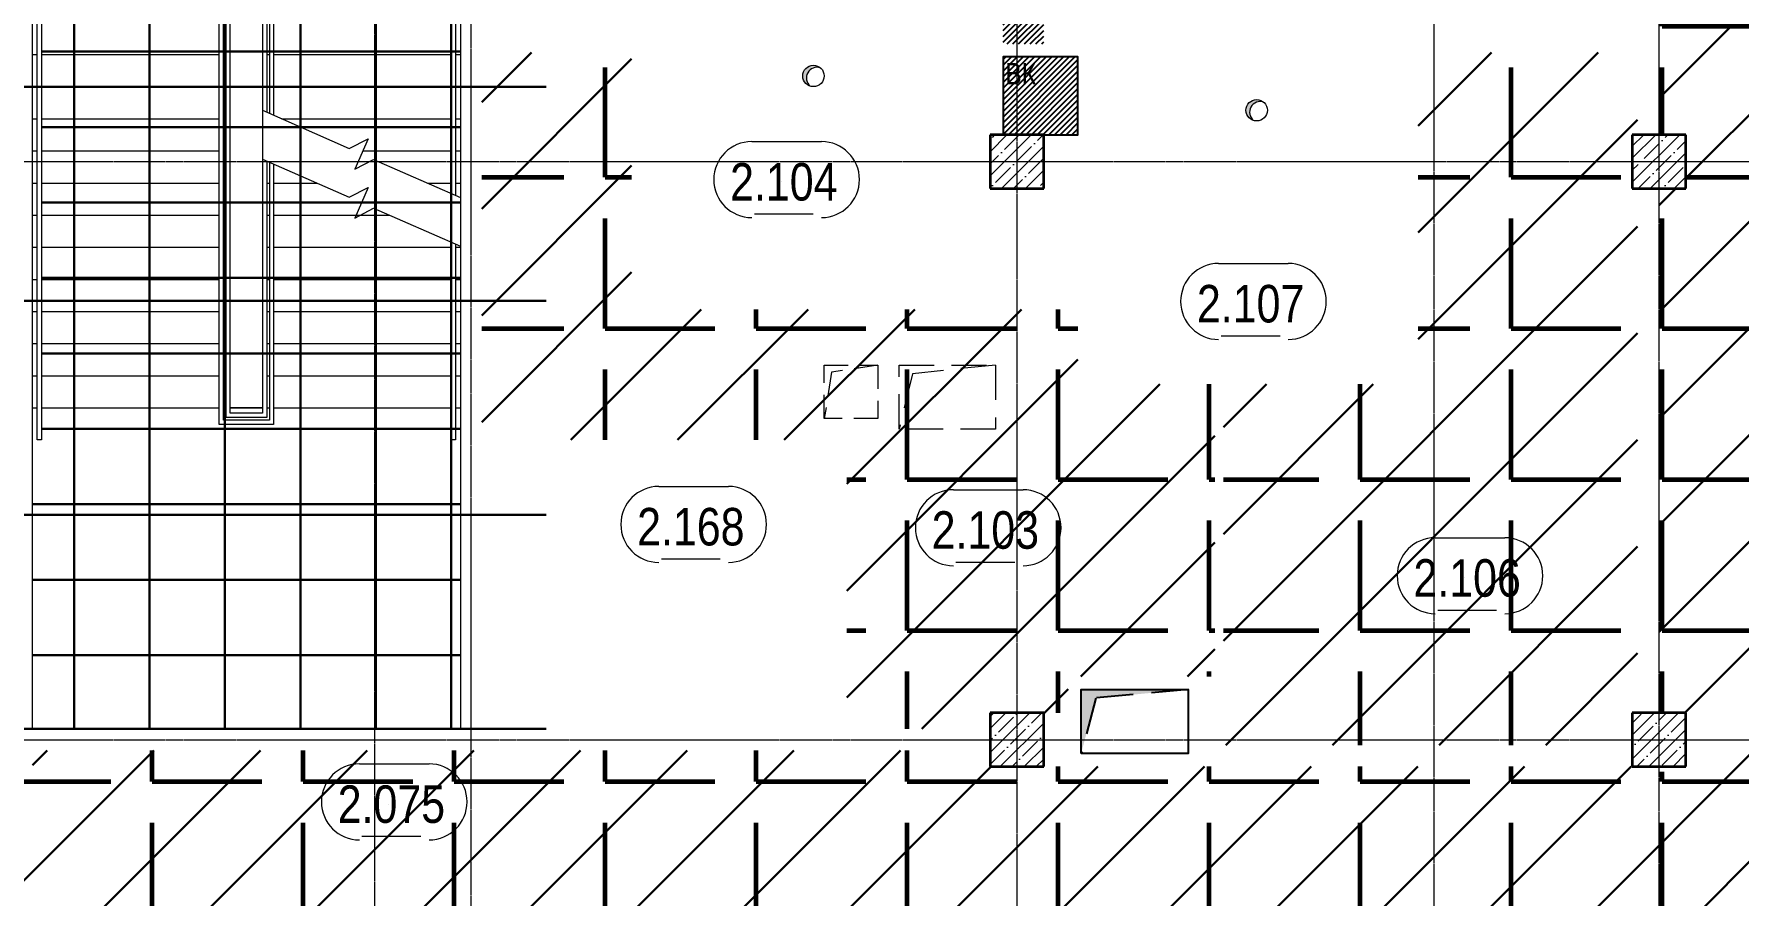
# Model space of a CAD drawing. Header units: millimetres. Extents: x -65509 to 912790, y 446 to 713294.
# Drawn here: x 24296 to 40226, y 254318 to 262368 of the extents above; entities that cross this region are included whole.
import ezdxf
from ezdxf.enums import TextEntityAlignment as Align

# ---------------------------------------------------------------- set-up
doc = ezdxf.new("R2010")
doc.units = ezdxf.units.MM
for name, pattern in [('CENTER2', [28.575, 19.05, -3.175, 3.175, -3.175]), ('HIDDEN', [9.525, 6.35, -3.175]), ('HIDDEN2', [4.7625, 3.175, -1.5875])]:
    doc.linetypes.add(name, pattern=pattern)
doc.layers.add('7.2) ГИдрообзЭОМ СС', color=6, linetype='Continuous')
for name, color, linetype, lineweight in [('8.1) Нал. пол 8 вып.', 190, 'Continuous', 30), ('9.1) Линолеум 9  9.2 Инв', 3, 'Continuous', 60), ('9.1) Рулон', 30, 'Continuous', 30), ('9.2) Юра итоговая пол плитка', 3, 'Continuous', 30), ('АР_Area', 250, 'Continuous', 5), ('АР_Колонны', 250, 'Continuous', 30), ('АР_Стены ЖБ', 250, 'Continuous', 35), ('АР_Ф_ЛК', 250, 'Continuous', 5), ('АР_Штриховка', 250, 'Continuous', 0), ('ВК_Шахты', 250, 'Continuous', 9), ('ОВ_Шахты', 250, 'Continuous', 5), ('ОВ_Шахты_блок 4.1', 250, 'Continuous', 25), ('потолок _тип 1.1', 250, 'Continuous', 25), ('РД_Оси_100', 250, 'Continuous', 0)]:
    doc.layers.add(name, color=color, linetype=linetype, lineweight=lineweight)
doc.layers.add('АР_Делит', color=250, linetype='Continuous', lineweight=0, plot=False)
doc.styles.add('style1', font='ARIALN.TTF')
pattern_1 = [(45, (-74007.1, 311187.15), (-112.2532, 112.2532), []), (45, (-73894.85, 311187.15), (-112.2532, 112.2532), [198.4375, -39.6875, 0, -39.6875])]
pattern_2 = [(0, (0, 0), (0, 1410.97), [1026.16, -384.81]), (90, (0, 0), (-1410.97, 9e-14), [1026.16, -384.81])]

# ---------------------------------------------------------------- blocks, each defined once
blk = doc.blocks.new('ЛК_4000х9400')
for points in [[(6500, 3915), (2300, 3915), (2300, 3955), (6800, 3955), (6800, 3915), (6500, 3915)], [(4129, 45), (2300, 45), (2300, 85), (4146, 85)], [(4601, 85), (6800, 85), (6800, 45), (4583, 45)]]:
    blk.add_lwpolyline(points)
at = {"layer": 'АР_Делит'}
blk.add_lwpolyline([(-400, 4000), (9000, 4000), (9000, 0), (-400, 0)], close=True, dxfattribs=at)
at = {"layer": 'АР_Ф_ЛК'}
for p, q in [((2600, 4000), (2600, 3955)), ((2900, 4000), (2900, 3955)), ((3200, 4000), (3200, 3955)), ((3500, 4000), (3500, 3955)), ((3800, 4000), (3800, 3955)), ((4100, 4000), (4100, 3955)), ((4400, 4000), (4400, 3955)), ((4700, 4000), (4700, 3955)), ((5000, 4000), (5000, 3955)), ((5300, 4000), (5300, 3955)), ((5600, 4000), (5600, 3955)), ((5900, 4000), (5900, 3955)), ((6200, 4000), (6200, 3955)), ((6500, 4000), (6500, 3955)), ((2600, 3915), (2600, 2255)), ((2900, 3915), (2900, 2255)), ((3200, 3915), (3200, 2255)), ((3500, 3915), (3500, 2255)), ((3800, 3915), (3800, 2255)), ((4100, 3915), (4100, 2255)), ((4400, 3915), (4400, 2255)), ((4700, 3915), (4700, 2255)), ((5000, 3915), (5000, 2255)), ((5300, 3915), (5300, 2255)), ((5600, 3915), (5600, 2255)), ((5900, 3915), (5900, 2255)), ((6200, 3915), (6200, 2255)), ((6500, 3915), (6500, 2255)), ((2600, 2215), (2600, 2190)), ((2600, 2150), (2600, 1850)), ((2900, 2215), (2900, 2190)), ((3200, 2215), (3200, 2190)), ((3500, 2215), (3500, 2190)), ((3800, 2215), (3800, 2190)), ((4100, 2215), (4100, 2190)), ((4400, 2215), (4400, 2190)), ((4700, 2215), (4700, 2190)), ((5000, 2215), (5000, 2190)), ((5300, 2215), (5300, 2190)), ((5600, 2215), (5600, 2190)), ((5900, 2215), (5900, 2190)), ((6200, 2215), (6200, 2190)), ((6500, 2215), (6500, 2190)), ((6500, 2150), (6500, 1850)), ((2600, 1810), (2600, 1785)), ((2900, 1810), (2900, 1785)), ((3200, 1810), (3200, 1785)), ((3500, 1810), (3500, 1785)), ((3800, 1810), (3800, 1785)), ((4100, 1810), (4100, 1785)), ((4400, 1810), (4400, 1785)), ((4700, 1810), (4700, 1785)), ((5600, 1810), (5600, 1785)), ((5900, 1810), (5900, 1785)), ((6200, 1810), (6200, 1785)), ((6500, 1810), (6500, 1785)), ((2600, 1745), (2600, 85)), ((2900, 1745), (2900, 85)), ((3200, 1745), (3200, 85)), ((3500, 1745), (3500, 85)), ((3800, 1745), (3800, 85)), ((4100, 1745), (4100, 85)), ((4400, 1745), (4400, 661)), ((4700, 1745), (4700, 1341)), ((5300, 1671), (5300, 85)), ((5600, 1745), (5600, 85)), ((5900, 1745), (5900, 85)), ((6200, 1745), (6200, 85)), ((6500, 1745), (6500, 85)), ((5000, 912), (5000, 85)), ((4700, 309), (4700, 85)), ((2600, 45), (2600, 0)), ((2900, 45), (2900, 0)), ((3200, 45), (3200, 0)), ((3500, 45), (3500, 0)), ((3800, 45), (3800, 0)), ((4100, 45), (4100, 0)), ((4700, 45), (4700, 0)), ((5000, 45), (5000, 0)), ((5300, 45), (5300, 0)), ((5600, 45), (5600, 0)), ((5900, 45), (5900, 0)), ((6200, 45), (6200, 0)), ((6500, 45), (6500, 0))]:
    blk.add_line(p, q, dxfattribs=at)
for points in [[(6500, 3085, 0, 150, 0), (6034, 3085, 0, 0, 0), (2600, 3085, 0, 0, 0)], [(2600, 915, 0, 150, 0), (3066, 915, 0, 0, 0), (4400, 915, 0, 0, 0)], [(5122, 915, 0, 150, 0), (5588, 915, 0, 0, 0), (6500, 915, 0, 0, 0)]]:
    blk.add_lwpolyline(points, format="xyseb", dxfattribs=at)
for points in [[(4878, 1745), (2445, 1745), (2445, 2255), (6655, 2255), (6655, 1745), (5333, 1745)], [(4896, 1785), (2485, 1785), (2485, 2215), (6615, 2215), (6615, 1785), (5350, 1785)], [(4907, 1810), (2510, 1810), (2510, 2190), (6590, 2190), (6590, 1810), (5361, 1810)]]:
    blk.add_lwpolyline(points, dxfattribs=at)
for points in [[(2550, 2150), (6550, 2150), (6550, 1850), (2550, 1850)], [(2600, 2150), (6500, 2150), (6500, 1850), (2600, 1850)]]:
    blk.add_lwpolyline(points, close=True, dxfattribs=at)
at = {"layer": 'АР_Ф_ЛК', "lineweight": 0}
for points in [[(4924, 1850), (4567, 1039), (4659, 862), (4373, 988), (4466, 811), (4109, 0)], [(5379, 1850), (5022, 1039), (5114, 862), (4828, 988), (4921, 811), (4564, 0)]]:
    blk.add_lwpolyline(points, dxfattribs=at)
blk = doc.blocks.new('otv')
at = {"linetype": 'Continuous'}
blk.add_lwpolyline([(0, -1), (0, 0), (1, 0), (1, -1)], close=True, dxfattribs=at)
blk.add_solid([(0, -1), (0, 0), (0.135, -0.137), (1, 0)], dxfattribs=at)
blk = doc.blocks.new('otv пунктир')
at = {"linetype": 'HIDDEN', "ltscale": 0.07}
blk.add_lwpolyline([(0, 0), (0, 1), (1, 1), (1, 0)], close=True, dxfattribs=at)
blk.add_lwpolyline([(0, 1), (0.135, 0.137), (1, 0)], dxfattribs=at)
blk = doc.blocks.new('отв диаметр 200')
at = {"layer": 'потолок _тип 1.1', "lineweight": 50}
h = blk.add_hatch(color=256, dxfattribs=at)
h.dxf.hatch_style = 1
h.paths.add_polyline_path([(46605, 91477, 0.325574), (46674, 91382, -0.823355), (46769, 91554, 0.63706)])
at = {"layer": 'ВК_Шахты'}
blk.add_circle((46705, 91477), 100, dxfattribs=at)
blk.add_arc((46739, 91458), 100, 72.1356, 230.0016, dxfattribs=at)
blk = doc.blocks.new('оси_рен')
at = {"layer": 'РД_Оси_100', "color": 251, "linetype": 'CENTER2', "true_color": 0x636466}
for p, q in [((1233152.916, 190733.254), (1233152.916, 223383.079)), ((1223252.916, 135558.25), (1223252.916, 223268.25)), ((1235252.916, 190733.254), (1235252.916, 223213.25)), ((1189697.958, 218713.25), (1241712.916, 218713.25)), ((1189697.958, 213313.25), (1241712.916, 213313.25))]:
    blk.add_line(p, q, dxfattribs=at)
for points in [[(1224152.916, 135913.25), (1224152.916, 223268.25)], [(1229252.916, 223268.25), (1229252.916, 190733.254)]]:
    blk.add_lwpolyline(points, dxfattribs=at)
blk = doc.blocks.new('MOK-МаркаПом_овал_ареал')
for p, q in [((-2.99, 3.76), (3.52, 3.76)), ((-2.75, -3), (2.75, -3))]:
    blk.add_line(p, q)
for centre, radius, start, end in [((-2.99, 0.21), 3.55, 90, 270), ((3.52, 0.21), 3.55, 270, 90), ((-7.41, 0), 7.16, 0, 0.001)]:
    blk.add_arc(centre, radius, start, end)
at = {"color": 0, "style": 'style1'}
blk.add_attdef('АР-ПОМЕЩЕНИЕ:НОМЕР', text='', height=3, dxfattribs=at).set_placement((0.26, 0), align=Align.MIDDLE)
blk = doc.blocks.new('*U185')
at = {"color": 30, "lineweight": 30, "true_color": 0xf26722}
blk.add_lwpolyline([(-11500, 0), (11500, 0)], dxfattribs=at)
blk = doc.blocks.new('*U186')
at = {"layer": '9.1) Рулон', "color": 0, "linetype": 'ByBlock', "lineweight": -2, "transparency": 16777216}
for p in [(0, 6000), (0, 4000), (0, 2000), (0, 0)]:
    blk.add_blockref('*U185', p, dxfattribs=at)

msp = doc.modelspace()

# ---------------------------------------------------------------- hatches: boundary and pattern name
at = {"layer": '7.2) ГИдрообзЭОМ СС'}
h = msp.add_hatch(dxfattribs=at)
h.set_pattern_fill('ANSI31', color=256, scale=12)
h.paths.add_polyline_path([(34050, 262156.988), (33350, 262156.988), (33350, 261426.988), (34050, 261426.988)])
h.paths.add_polyline_path([(33730, 264976.988), (33350, 264976.988), (33350, 262276.988), (33730, 262276.988)])
at = {"layer": '8.1) Нал. пол 8 вып.'}
h = msp.add_hatch(dxfattribs=at)
h.set_pattern_fill('ANSI31', color=256, scale=222)
h.paths.add_polyline_path([(24080, 255426.988), (23780, 255426.988), (23780, 255676.987), (23280, 255676.987), (19780, 255676.988), (19780, 252276.988), (24080, 252276.988)])
h.paths.add_polyline_path([(45370, 255476.987), (24280, 255476.987), (24280, 255426.988), (24080, 255426.988), (24080, 253476.988), (45370, 253476.988), (45370, 253776.988)])
h.paths.add_polyline_path([(33230, 255676.988), (24280, 255676.988), (24280, 255476.987), (33230, 255476.987), (33230, 255526.988)])
h.paths.add_polyline_path([(39480, 255526.988), (33230, 255526.988), (33230, 255476.987), (39480, 255476.987)])
h.paths.add_polyline_path([(41600, 264976.988), (39730, 264976.988), (39480, 264976.988), (39480, 264826.988), (39480, 261426.988), (39730, 261426.988), (39730, 260926.988), (39480, 260926.988), (39480, 256026.988), (39730, 256026.988), (39730, 255526.988), (39730, 255476.987), (41600, 255476.987)])
h = msp.add_hatch(dxfattribs=at)
h.set_pattern_fill('ANSI31', color=256, scale=222)
h.paths.add_polyline_path([(29880, 262196.988), (29780, 262196.988), (28680, 262196.988), (28480, 262196.988), (28480, 258576.988), (31890.13, 258576.988), (31890.13, 255876.988), (32130, 255876.988), (33230, 255876.988), (33230, 256026.988), (33730, 256026.988), (33960.001, 256026.988), (33960.001, 256366.901), (35330.024, 256366.901), (35330.024, 259096.988), (34170, 259096.988), (34050, 259096.988), (34050, 259176.988), (34050, 259796.988), (33839.742, 259796.988), (29880, 259796.988), (29880, 260126.988), (29880, 261226.988)])
h = msp.add_hatch(dxfattribs=at)
h.set_pattern_fill('ANSI31', color=256, scale=222)
h.paths.add_polyline_path([(39280, 260926.988), (39230, 260926.988), (39230, 261426.988), (39280, 261426.988), (39280, 262196.988), (38980, 262196.988), (37880, 262196.988), (37230, 262196.988), (37230, 261906.988), (37230, 260876.988), (37230, 259776.988), (37230, 259096.988), (35410.024, 259096.988), (35410.024, 255726.988), (37230, 255726.988), (38330, 255726.988), (38949.983, 255726.988), (38949.983, 256026.037), (39230, 256026.987), (39230, 256026.988), (39230.028, 256026.988), (39280, 256027.157)])
h = msp.add_hatch(dxfattribs=at)
h.set_pattern_fill('ANSI31', color=256, scale=222)
h.paths.add_polyline_path([(19580, 253676.988), (19580, 255276.988), (19580, 255676.988), (18430, 255676.988), (18430, 255426.988), (17930, 255426.988), (17930, 255676.987), (12730, 255676.988), (12730, 255426.988), (12230, 255426.988), (12230, 255676.988), (9830, 255676.988), (8230, 255676.988), (6430, 255676.988), (6430, 255426.988), (5930, 255426.988), (5930, 255676.987), (4180, 255676.988), (4179.997, 255676.988), (4179.997, 255676.988), (1830, 255676.988), (1830, 255376.988), (-20, 255376.988), (-20, 255176.988), (-20, 253976.988), (-20, 253626.988), (280, 253626.988), (280, 253476.988), (430, 253476.988), (1029.999, 253476.988), (2629.999, 253476.988), (2629.999, 253476.988), (5980, 253476.988), (5980, 253576.988), (6380, 253576.988), (6380, 253476.988), (12280, 253476.988), (12280, 253576.988), (12680, 253576.988), (12680, 253476.988), (13380, 253476.988), (14980.374, 253476.988), (14979.659, 243156.987), (13500, 243156.987), (13500, 242016.987), (12580, 242016.987), (12580, 241276.987), (12680, 241276.987), (12680, 240876.987), (12580, 240876.987), (12580, 239676.987), (12580, 238076.987), (12580, 236751.995), (13600, 236751.995), (13600, 236361.995), (13600, 236311.995), (13600, 235611.995), (13600, 235361.995), (13600, 234661.995), (13600, 234411.995), (13600, 233711.995), (13600, 233651.995), (13800, 233651.995), (13800, 233702.097), (13814.438, 233702.097, -0.011995052), (13815.943, 233750.047), (13816.039, 233750.047), (13817.262, 233767.191), (13817.438, 233767.793), (13817.89, 233768.33), (13838.35, 233778.996), (13839.639, 233777.604), (13856.298, 233782.877), (13862.537, 233784.845), (13868.142, 233786.604), (13873.17, 233788.17), (13879.338, 233790.068), (13911.365, 233799.743), (13953.688, 233801.001), (13953.688, 233774.772), (14594.404, 233774.772), (14594.404, 233796.102), (14609.404, 233796.102), (14609.404, 233800.555), (14620.061, 233800.239), (14631.235, 233800.239), (14655.234, 233794.228), (14702.69, 233779.626), (14702.632, 233779.444), (14730.804, 233770.499, -0.01477085), (14733.54, 233711.492), (14735.778, 233702.008), (14750, 233702.008), (14750, 233651.994), (16450, 233651.993), (16450, 233702.009), (16466.346, 233702.009, -0.011603179), (16467.762, 233748.394), (16467.854, 233748.723), (16468.507, 233757.884), (16467.961, 233749.058), (16486.321, 233771.415), (16495.301, 233766.711), (16510.258, 233771.643), (16516.63, 233773.929), (16557.83, 233789.199), (16589.597, 233789.948), (16589.597, 233800.227), (16589.454, 233800.227, -0.456730197), (16590.597, 233799.238), (16591.046, 233796.101), (16605.597, 233796.101), (17038.903, 233775.484), (17038.903, 233796.101), (17053.903, 233796.101), (17053.903, 233800.554), (17064.56, 233800.237), (17075.734, 233800.237), (17099.733, 233794.227), (17147.189, 233779.624), (17147.131, 233779.443), (17175.303, 233770.497, -0.014770851), (17178.039, 233711.49), (17180.277, 233702.009), (17200, 233702.009), (17200, 233651.993), (17980, 233651.992), (17980, 233851.992), (18380, 233851.992), (18380, 233651.995), (19880, 233651.994), (20975, 233651.991), (23375, 233651.991), (23880, 233651.991), (23880, 233851.989), (23880.003, 233926.946), (23880, 233951.946), (24279.989, 233951.989), (24279.991, 233939.489), (24279.992, 233926.989), (24280, 233851.989), (24280, 233651.991), (26680, 233651.991), (27280, 233651.991), (27280, 233951.988), (27380, 233951.988), (27380, 234246.987), (27380, 236046.987), (27380, 236356.988), (25060, 236356.988), (25060, 238276.988), (25060, 241696.988), (25060, 242296.977), (24950, 242296.977), (24000, 242296.977), (19600, 242296.977), (19600, 243546.977), (19600, 244646.977), (19600, 244906.977), (19600, 245806.988), (19600, 246906.988), (19600, 247686.988), (19600, 247996.988), (19600, 248497.182), (19600, 249597.182), (19600, 249756.988), (17980, 249756.988), (17980, 251876.988), (17980, 252276.988), (18380, 252276.988), (19580, 252276.988)])
at = {"layer": '9.1) Линолеум 9  9.2 Инв'}
h = msp.add_hatch(dxfattribs=at)
h.set_pattern_fill('ANGLE', color=256, scale=202)
h.set_pattern_definition(pattern_2)
h.paths.add_polyline_path([(24080, 255426.988), (23780, 255426.988), (23780, 255676.987), (23280, 255676.987), (19780, 255676.988), (19780, 252276.988), (24080, 252276.988)])
h.paths.add_polyline_path([(45370, 255476.987), (24280, 255476.987), (24280, 255426.988), (24080, 255426.988), (24080, 253476.988), (45370, 253476.988), (45370, 253776.988)])
h.paths.add_polyline_path([(33230, 255676.988), (24280, 255676.988), (24280, 255476.987), (33230, 255476.987), (33230, 255526.988)])
h.paths.add_polyline_path([(39480, 255526.988), (33230, 255526.988), (33230, 255476.987), (39480, 255476.987)])
h.paths.add_polyline_path([(41600, 264976.988), (39730, 264976.988), (39480, 264976.988), (39480, 264826.988), (39480, 261426.988), (39730, 261426.988), (39730, 260926.988), (39480, 260926.988), (39480, 256026.988), (39730, 256026.988), (39730, 255526.988), (39730, 255476.987), (41600, 255476.987)])
h = msp.add_hatch(dxfattribs=at)
h.set_pattern_fill('ANGLE', color=256, scale=202)
h.set_pattern_definition(pattern_2)
h.paths.add_polyline_path([(29880, 262196.988), (29780, 262196.988), (28680, 262196.988), (28480, 262196.988), (28480, 258576.988), (31890.13, 258576.988), (31890.13, 255876.988), (32130, 255876.988), (33230, 255876.988), (33230, 256026.988), (33730, 256026.988), (33960.001, 256026.988), (33960.001, 256366.901), (35330.024, 256366.901), (35330.024, 259096.988), (34170, 259096.988), (34050, 259096.988), (34050, 259176.988), (34050, 259796.988), (33839.742, 259796.988), (29880, 259796.988), (29880, 260126.988), (29880, 261226.988)])
h = msp.add_hatch(dxfattribs=at)
h.set_pattern_fill('ANGLE', color=256, scale=202)
h.set_pattern_definition(pattern_2)
h.paths.add_polyline_path([(39280, 260926.988), (39230, 260926.988), (39230, 261426.988), (39280, 261426.988), (39280, 262196.988), (38980, 262196.988), (37880, 262196.988), (37230, 262196.988), (37230, 261906.988), (37230, 260876.988), (37230, 259776.988), (37230, 259096.988), (35410.024, 259096.988), (35410.024, 255726.988), (37230, 255726.988), (38330, 255726.988), (38949.983, 255726.988), (38949.983, 256026.037), (39230, 256026.987), (39230, 256026.988), (39230.028, 256026.988), (39280, 256027.157)])
h = msp.add_hatch(dxfattribs=at)
h.set_pattern_fill('ANGLE', color=256, scale=202)
h.set_pattern_definition(pattern_2)
h.paths.add_polyline_path([(19580, 253676.988), (19580, 255276.988), (19580, 255676.988), (18430, 255676.988), (18430, 255426.988), (17930, 255426.988), (17930, 255676.987), (12730, 255676.988), (12730, 255426.988), (12230, 255426.988), (12230, 255676.988), (9830, 255676.988), (8230, 255676.988), (6430, 255676.988), (6430, 255426.988), (5930, 255426.988), (5930, 255676.987), (4180, 255676.988), (4179.997, 255676.988), (4179.997, 255676.988), (1830, 255676.988), (1830, 255376.988), (-20, 255376.988), (-20, 255176.988), (-20, 253976.988), (-20, 253626.988), (280, 253626.988), (280, 253476.988), (430, 253476.988), (1029.999, 253476.988), (2629.999, 253476.988), (2629.999, 253476.988), (5980, 253476.988), (5980, 253576.988), (6380, 253576.988), (6380, 253476.988), (12280, 253476.988), (12280, 253576.988), (12680, 253576.988), (12680, 253476.988), (13380, 253476.988), (14980.374, 253476.988), (14979.659, 243156.987), (13500, 243156.987), (13500, 242016.987), (12580, 242016.987), (12580, 241276.987), (12680, 241276.987), (12680, 240876.987), (12580, 240876.987), (12580, 239676.987), (12580, 238076.987), (12580, 236751.995), (13600, 236751.995), (13600, 236361.995), (13600, 236311.995), (13600, 235611.995), (13600, 235361.995), (13600, 234661.995), (13600, 234411.995), (13600, 233711.995), (13600, 233651.995), (13800, 233651.995), (13800, 233702.097), (13814.438, 233702.097, -0.011995052), (13815.943, 233750.047), (13816.039, 233750.047), (13817.262, 233767.191), (13817.438, 233767.793), (13817.89, 233768.33), (13838.35, 233778.996), (13839.639, 233777.604), (13856.298, 233782.877), (13862.537, 233784.845), (13868.142, 233786.604), (13873.17, 233788.17), (13879.338, 233790.068), (13911.365, 233799.743), (13953.688, 233801.001), (13953.688, 233774.772), (14594.404, 233774.772), (14594.404, 233796.102), (14609.404, 233796.102), (14609.404, 233800.555), (14620.061, 233800.239), (14631.235, 233800.239), (14655.234, 233794.228), (14702.69, 233779.626), (14702.632, 233779.444), (14730.804, 233770.499, -0.01477085), (14733.54, 233711.492), (14735.778, 233702.008), (14750, 233702.008), (14750, 233651.994), (16450, 233651.993), (16450, 233702.009), (16466.346, 233702.009, -0.011603179), (16467.762, 233748.394), (16467.854, 233748.723), (16468.507, 233757.884), (16467.961, 233749.058), (16486.321, 233771.415), (16495.301, 233766.711), (16510.258, 233771.643), (16516.63, 233773.929), (16557.83, 233789.199), (16589.597, 233789.948), (16589.597, 233800.227), (16589.454, 233800.227, -0.456730197), (16590.597, 233799.238), (16591.046, 233796.101), (16605.597, 233796.101), (17038.903, 233775.484), (17038.903, 233796.101), (17053.903, 233796.101), (17053.903, 233800.554), (17064.56, 233800.237), (17075.734, 233800.237), (17099.733, 233794.227), (17147.189, 233779.624), (17147.131, 233779.443), (17175.303, 233770.497, -0.014770851), (17178.039, 233711.49), (17180.277, 233702.009), (17200, 233702.009), (17200, 233651.993), (17980, 233651.992), (17980, 233851.992), (18380, 233851.992), (18380, 233651.995), (19880, 233651.994), (20975, 233651.991), (23375, 233651.991), (23880, 233651.991), (23880, 233851.989), (23880.003, 233926.946), (23880, 233951.946), (24279.989, 233951.989), (24279.991, 233939.489), (24279.992, 233926.989), (24280, 233851.989), (24280, 233651.991), (26680, 233651.991), (27280, 233651.991), (27280, 233951.988), (27380, 233951.988), (27380, 234246.987), (27380, 236046.987), (27380, 236356.988), (25060, 236356.988), (25060, 238276.988), (25060, 241696.988), (25060, 242296.977), (24950, 242296.977), (24000, 242296.977), (19600, 242296.977), (19600, 243546.977), (19600, 244646.977), (19600, 244906.977), (19600, 245806.988), (19600, 246906.988), (19600, 247686.988), (19600, 247996.988), (19600, 248497.182), (19600, 249597.182), (19600, 249756.988), (17980, 249756.988), (17980, 251876.988), (17980, 252276.988), (18380, 252276.988), (19580, 252276.988)])
at = {"layer": '9.2) Юра итоговая пол плитка'}
h = msp.add_hatch(dxfattribs=at)
h.set_pattern_fill('ANSI37', color=256, scale=222, angle=45)
h.paths.add_polyline_path([(3980, 265276.987), (-20, 265276.987), (-20, 258476.987), (3980, 258476.987)])
h.paths.add_polyline_path([(28282.77, 258459.512), (24365, 258459.512), (24365, 265276.987), (28282.77, 265276.987)])
h.paths.add_polyline_path([(28282.77, 258459.512), (24282.77, 258459.512), (24280, 255876.987), (28280, 255876.987)])
h.paths.add_polyline_path([(3980, 258478.227), (-20, 258478.227), (-20, 255876.987), (3980, 255876.987)])
at = {"layer": 'АР_Штриховка', "linetype": 'Continuous'}
h = msp.add_hatch(dxfattribs=at)
h.set_pattern_fill('ANSI35', color=256, scale=25, style=0)
h.set_pattern_definition(pattern_1)
h.paths.add_polyline_path([(33230, 260926.988), (33730, 260926.988), (33730, 261426.988), (33230, 261426.988)], flags=0)
h = msp.add_hatch(dxfattribs=at)
h.set_pattern_fill('ANSI35', color=256, scale=25, style=0)
h.set_pattern_definition(pattern_1)
h.paths.add_polyline_path([(39230, 260926.988), (39730, 260926.988), (39730, 261426.988), (39230, 261426.988)], flags=0)
h = msp.add_hatch(dxfattribs=at)
h.set_pattern_fill('ANSI35', color=256, scale=25, style=0)
h.set_pattern_definition(pattern_1)
h.paths.add_polyline_path([(33230, 255526.988), (33730, 255526.988), (33730, 256026.988), (33230, 256026.988)], flags=0)
h = msp.add_hatch(dxfattribs=at)
h.set_pattern_fill('ANSI35', color=256, scale=25, style=0)
h.set_pattern_definition(pattern_1)
h.paths.add_polyline_path([(39230, 255526.988), (39730, 255526.988), (39730, 256026.988), (39230, 256026.988)], flags=0)

# ---------------------------------------------------------------- linework, layer by layer
at = {"layer": '7.2) ГИдрообзЭОМ СС'}
msp.add_lwpolyline([(33350, 261426.988), (34050, 261426.988), (34050, 262156.988), (33350, 262156.988)], close=True, dxfattribs=at)
msp.add_lwpolyline([(33734.387, 261426.988), (34050, 261426.988)], dxfattribs=at)
at = {"layer": 'АР_Колонны', "linetype": 'HIDDEN2'}
for p, q in [((33230, 261426.988), (33730, 261426.988)), ((33230, 260926.988), (33230, 261426.988)), ((33730, 261426.988), (33730, 260926.988)), ((39230, 261426.988), (39730, 261426.988)), ((39230, 260926.988), (39230, 261426.988)), ((39730, 261426.988), (39730, 260926.988)), ((33730, 260926.988), (33230, 260926.988)), ((39730, 260926.988), (39230, 260926.988)), ((33230, 256026.988), (33730, 256026.988)), ((33230, 255526.988), (33230, 256026.988)), ((33730, 256026.988), (33730, 255526.988)), ((39230, 256026.988), (39730, 256026.988)), ((39230, 255526.988), (39230, 256026.988)), ((39730, 256026.988), (39730, 255526.988)), ((33730, 255526.988), (33230, 255526.988)), ((39730, 255526.988), (39230, 255526.988))]:
    msp.add_line(p, q, dxfattribs=at)
at = {"layer": 'АР_Колонны', "linetype": 'Continuous'}
for p, q in [((33730, 261426.988), (33230, 261426.988)), ((33230, 261426.988), (33230, 260926.988)), ((33730, 261426.988), (33230, 261426.988)), ((33230, 261426.988), (33230, 260926.988)), ((33730, 260926.988), (33730, 261426.988)), ((33730, 260926.988), (33730, 261426.988)), ((39730, 261426.988), (39230, 261426.988)), ((39230, 261426.988), (39230, 260926.988)), ((39730, 261426.988), (39230, 261426.988)), ((39230, 261426.988), (39230, 260926.988)), ((39730, 260926.988), (39730, 261426.988)), ((39730, 260926.988), (39730, 261426.988)), ((33230, 260926.988), (33730, 260926.988)), ((33230, 260926.988), (33730, 260926.988)), ((39230, 260926.988), (39730, 260926.988)), ((39230, 260926.988), (39730, 260926.988)), ((33730, 256026.988), (33230, 256026.988)), ((33230, 256026.988), (33230, 255526.988)), ((33730, 256026.988), (33230, 256026.988)), ((33230, 256026.988), (33230, 255526.988)), ((33730, 255526.988), (33730, 256026.988)), ((33730, 255526.988), (33730, 256026.988)), ((39730, 256026.988), (39230, 256026.988)), ((39230, 256026.988), (39230, 255526.988)), ((39730, 256026.988), (39230, 256026.988)), ((39230, 256026.988), (39230, 255526.988)), ((39730, 255526.988), (39730, 256026.988)), ((39730, 255526.988), (39730, 256026.988)), ((33230, 255526.988), (33730, 255526.988)), ((33230, 255526.988), (33730, 255526.988)), ((39230, 255526.988), (39730, 255526.988)), ((39230, 255526.988), (39730, 255526.988))]:
    msp.add_line(p, q, dxfattribs=at)
at = {"layer": 'АР_Стены ЖБ', "linetype": 'Continuous'}
for p, q in [((33730, 261426.988), (33230, 261426.988)), ((33230, 261426.988), (33230, 260926.988)), ((33730, 260926.988), (33730, 261426.988)), ((39730, 261426.988), (39230, 261426.988)), ((39230, 261426.988), (39230, 260926.988)), ((39730, 260926.988), (39730, 261426.988)), ((33230, 260926.988), (33730, 260926.988)), ((39230, 260926.988), (39730, 260926.988)), ((33730, 256026.988), (33230, 256026.988)), ((33230, 256026.988), (33230, 255526.988)), ((33730, 255526.988), (33730, 256026.988)), ((39730, 256026.988), (39230, 256026.988)), ((39230, 256026.988), (39230, 255526.988)), ((39730, 255526.988), (39730, 256026.988)), ((33230, 255526.988), (33730, 255526.988)), ((39230, 255526.988), (39730, 255526.988))]:
    msp.add_line(p, q, dxfattribs=at)

# ---------------------------------------------------------------- block references
msp.add_blockref('оси_рен', (-1195772.915, 42463.738))
at = {"layer": '9.1) Рулон'}
msp.add_blockref('*U186', (17580, 255876.988), dxfattribs=at)
at = {"layer": 'АР_Area', "color": 250, "linetype": 'Continuous', "lineweight": 25}
ref = msp.add_blockref('MOK-МаркаПом_овал_ареал', (31301.573, 260988.228), dxfattribs=dict(at, xscale=100, yscale=100, zscale=100))
ref.add_attrib('АР-ПОМЕЩЕНИЕ:НОМЕР', '2.104', dxfattribs={"layer": '0', "color": 0, "height": 350, "style": 'style1'}).set_placement((31301.573, 260988.228), align=Align.MIDDLE)
ref = msp.add_blockref('MOK-МаркаПом_овал_ареал', (35663.734, 259849.761), dxfattribs=dict(at, xscale=100, yscale=100, zscale=100))
ref.add_attrib('АР-ПОМЕЩЕНИЕ:НОМЕР', '2.107', dxfattribs={"layer": '0', "color": 0, "height": 350, "style": 'style1'}).set_placement((35663.734, 259849.761), align=Align.MIDDLE)
ref = msp.add_blockref('MOK-МаркаПом_овал_ареал', (30432.965, 257766.697), dxfattribs=dict(at, xscale=100, yscale=100, zscale=100))
ref.add_attrib('АР-ПОМЕЩЕНИЕ:НОМЕР', '2.168', dxfattribs={"layer": '0', "color": 0, "height": 350, "style": 'style1'}).set_placement((30432.965, 257766.697), align=Align.MIDDLE)
ref = msp.add_blockref('MOK-МаркаПом_овал_ареал', (33184.977, 257735.874), dxfattribs=dict(at, xscale=100, yscale=100, zscale=100))
ref.add_attrib('АР-ПОМЕЩЕНИЕ:НОМЕР', '2.103', dxfattribs={"layer": '0', "color": 0, "height": 350, "style": 'style1'}).set_placement((33184.977, 257735.874), align=Align.MIDDLE)
ref = msp.add_blockref('MOK-МаркаПом_овал_ареал', (37686.803, 257287.898), dxfattribs=dict(at, xscale=100, yscale=100, zscale=100))
ref.add_attrib('АР-ПОМЕЩЕНИЕ:НОМЕР', '2.106', dxfattribs={"layer": '0', "color": 0, "height": 350, "style": 'style1'}).set_placement((37686.803, 257287.898), align=Align.MIDDLE)
ref = msp.add_blockref('MOK-МаркаПом_овал_ареал', (27634.979, 255175.054), dxfattribs=dict(at, xscale=100, yscale=100, zscale=100))
ref.add_attrib('АР-ПОМЕЩЕНИЕ:НОМЕР', '2.075', dxfattribs={"layer": '0', "color": 0, "height": 350, "style": 'style1'}).set_placement((27634.979, 255175.054), align=Align.MIDDLE)
at = {"layer": 'АР_Ф_ЛК', "color": 5, "rotation": 90}
msp.add_blockref('ЛК_4000х9400', (28280, 256276.988), dxfattribs=at)
at = {"layer": 'ВК_Шахты'}
for p in [(-15126.035, 170500.3), (-10984.779, 170180.069)]:
    msp.add_blockref('отв диаметр 200', p, dxfattribs=at)
at = {"layer": 'ОВ_Шахты', "rotation": 270}
for p, xscale, yscale in [((31679.805, 259276.988), 500, 500), ((32380, 259276.988), 600, 900)]:
    msp.add_blockref('otv пунктир', p, dxfattribs=dict(at, xscale=xscale, yscale=yscale))
at = {"layer": 'ОВ_Шахты_блок 4.1', "color": 1, "xscale": 1000, "yscale": 600}
msp.add_blockref('otv', (34080.001, 256246.901), dxfattribs=at)
at = {"layer": 'ОВ_Шахты_блок 4.1', "xscale": 600, "yscale": 1000, "rotation": 270}
msp.add_blockref('otv пунктир', (34080.001, 256246.901), dxfattribs=at)

# ---------------------------------------------------------------- texts
at = {"layer": 'ВК_Шахты', "insert": (33515.524, 261997.86), "char_height": 200, "width": 400, "attachment_point": 5, "style": 'style1'}
msp.add_mtext('ВК', dxfattribs=at)

doc.saveas('drawing.dxf')
